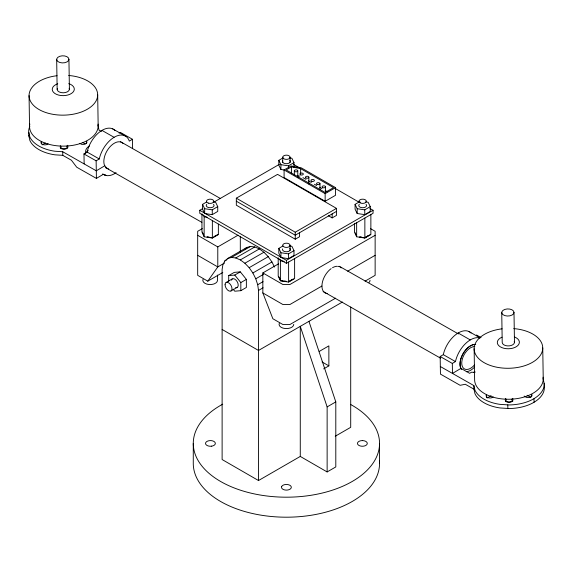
<?xml version="1.0" encoding="UTF-8"?>
<svg xmlns="http://www.w3.org/2000/svg" width="573" height="573" viewBox="0 0 573 573"><rect width="100%" height="100%" fill="white"/><g stroke="black" fill="none" stroke-linecap="round" stroke-linejoin="round"><path stroke-width="0.86" d="M274.481 267.054L271.939 261.968L268.221 256.675L263.945 252.227L259.376 248.911L254.799 246.949L250.523 246.454L246.805 247.464L227.746 258.466L224.838 260.916L222.918 264.647L222.116 269.425L222.116 459.532L258.509 480.539L300.273 456.43L327.133 471.937L335.799 466.931L335.799 401.895L308.94 321.353M202.326 228.62L197.678 231.299L197.678 275.327L207.777 281.157L217.783 266.925L224.537 263.021M473.9 372.386L474.888 371.361M245.065 248.933L246.805 247.464M116.09 172.659C112.552 175.281 107.287 177.086 103.333 174.299L96.414 178.404L76.725 167.216L71.446 160.254L62.794 155.333L54.922 154.825A35.29 20.492 -0.9 0 1 29.925 140.621L28.707 135.328M42.18 144.84L45.26 143.014M48.103 143.751L46.563 144.661A3.982 2.313 -0.9 0 1 42.23 144.21A3.982 2.313 -0.9 0 1 41.356 141.703L41.392 143.859M122.916 143.35A14.948 8.667 -60.4 0 0 109.751 147.075A14.948 8.667 -60.4 0 0 104.243 164.652L104.773 165.776L96.293 170.811L62.736 151.745L54.865 151.229A35.29 20.492 -0.9 0 1 29.868 137.026L28.65 131.74A35.29 20.492 -0.9 0 1 29.839 126.418M487.243 397.963L491.09 395.678M493.167 396.874L491.627 397.784A3.982 2.313 -0.9 0 1 487.294 397.333A3.982 2.313 -0.9 0 1 486.42 394.826L486.463 397.698M114.872 130.4A22.304 12.935 -60.4 0 0 99.458 132.105A22.304 12.935 -60.4 0 0 87.117 152.06L83.98 153.908L84.145 163.907M89.56 145.886A13.573 7.886 -0.9 0 0 85.606 151.594L85.8 152.841L83.952 153.944L96.135 160.812L99.272 158.965A22.304 12.935 -60.4 0 1 114.091 137.305A22.304 12.935 -60.4 0 1 129.319 141.116L132.463 139.282L132.607 148.428M213.213 201.897L215.634 202.262L217.74 206.617L217.74 211.416L212.261 214.646L204.676 213.521L202.577 209.166L202.577 204.36L206.681 201.94M284.609 170.052L280.913 169.501L278.815 165.146L278.815 160.347L282.926 157.926M202.577 204.36L204.676 208.715L212.261 209.84L217.74 206.617M278.815 160.347L280.913 164.702L288.498 165.826L293.978 162.596L291.872 158.241L289.451 157.883M214.997 236.04L216.365 235.238M289.465 245.924L291.886 246.283L293.992 250.637L293.992 255.443L288.513 258.667L280.928 257.542L278.829 253.187L278.829 248.388L282.933 245.967M365.717 201.897L368.138 202.262L370.244 206.617L370.244 211.416L364.765 214.646L357.18 213.521L355.081 209.166L355.081 204.36L359.873 201.538M278.829 248.388L280.928 252.743L288.513 253.868L293.992 250.637M355.081 204.36L357.18 208.715L364.765 209.84L370.244 206.617M289.193 281.279L292.617 279.259M365.445 237.251L368.188 235.639M543.075 378.76L544.121 383.316L544.35 387.642A35.29 20.499 -0.9 0 1 509.125 408.542L499.985 407.947A35.29 20.499 -0.9 0 1 474.988 393.737L473.943 389.182L465.283 384.261L460.14 385.307L440.444 374.112L440.171 356.513L443.301 354.673A22.304 12.935 -60.4 0 1 455.642 334.718A22.304 12.935 -60.4 0 1 471.063 333.013M440.171 356.513L452.319 363.425L455.456 361.577A22.304 12.935 -60.4 0 1 479.658 337.912M119.055 133.115L120.309 132.377L132.463 139.282M369.965 208.5L373.059 210.291L373.059 213.292L286.407 263.322L199.755 213.292L199.755 210.291L202.849 208.5M213.686 202.248L279.445 164.286M284.093 169.937L291.027 165.934L301.427 167.932L335.542 187.636L335.542 195.278L325.149 201.281L284.093 177.58L284.093 169.937L325.149 193.638L335.542 187.636M299.579 232.702L299.579 236.706L295.245 239.206L236.327 205.184L236.327 198.186L277.568 174.371L336.494 208.386L336.494 215.391L332.161 217.898L328.308 215.67M291.413 166.879L286.12 169.937L325.149 192.471L333.522 187.636L300.653 168.655L291.413 166.879L291.413 173.669M217.948 234.507L212.246 237.802L207.046 237M201.947 213.765L201.947 232.036L204.146 236.771L212.354 238.046L218.363 234.572L218.363 224.129M197.678 235.302L217.783 246.913L238.06 235.202M224.838 260.916L227.123 259.598M227.746 258.466L231.456 257.456L250.523 246.454M231.456 257.456L235.739 257.95L254.799 246.949M235.739 257.95L240.309 259.92L259.376 248.911M207.777 281.157L222.797 272.483M236.327 198.186L295.245 232.201L336.494 208.386M240.309 259.92L244.879 263.229L263.945 252.227M336.494 211.394L295.245 235.202L236.327 201.187M228.706 281.25L228.706 275.592L234.25 272.39L240.309 271.853L246.369 279.388L246.369 287.467L240.825 290.669L234.765 291.213L233.111 289.157M228.706 275.592L234.765 275.054L240.309 271.853M244.879 263.229L249.162 267.677L268.221 256.675M226.077 282.489L232.251 278.922M249.162 267.677L252.872 272.977L271.939 261.968M240.825 290.669L240.825 282.589L246.369 279.388M230.976 290.977L237.15 287.41M335.606 298.153L289.874 324.554L282.94 324.554L272.848 318.724L262.842 292.939L262.842 272.927L278.607 263.816M199.755 210.291L286.407 260.321L373.059 210.291M258.509 480.539L258.509 290.432L257.7 284.731L255.78 278.786L263.408 274.381M257.7 284.731L263.043 281.651M258.509 290.432L263.079 287.796M289.215 281.415L293.491 278.944M370.452 234.507L364.75 237.802L359.558 237M278.199 257.786L278.199 276.057L280.398 280.799L288.606 282.066L294.615 278.6L294.615 258.588M354.451 223.334L354.451 232.036L356.65 236.771L364.858 238.046L370.867 234.572L370.867 214.56M375.136 235.302L289.874 284.53L282.94 284.53L262.842 272.927M321.933 286.034L289.874 304.542L282.94 304.542L262.842 292.939M347.661 271.179L375.136 255.314M365.065 281.142L375.136 275.327L375.136 231.299L370.502 228.627M342.418 302.021L258.509 350.468L222.116 329.454M319.211 351.442L328.866 345.863L328.866 365.875L323.666 368.876M327.133 471.937L327.133 406.902L335.799 401.895M335.234 436.246L350.705 427.315L350.705 307.042M360.002 236.95L361.735 237.208M207.498 236.95L209.231 237.208M280.928 280.555L282.231 280.749M284.616 281.099L286.35 281.357M203.343 215.033L204.146 216.759L207.139 217.224M279.595 259.06L280.398 260.787L284.258 261.381M280.698 280.62L285.898 281.429M297.294 175.653L299.815 176.14M105.611 167.595L108.691 169.021M476.492 334.99L481.048 337.583M112.623 128.846L125.967 136.417M468.814 331.459L480.203 337.934M101.944 130.393L114.099 137.298M458.128 333.006L470.283 339.918M120.416 141.653L220.39 198.494M339.331 266.287L458.436 333.944M101.349 131.489L99.057 130.186L98.012 125.63M82.784 142.584L85.098 143.902M527.074 395.27L530.935 397.461M79.855 143.386L81.395 144.26A3.982 2.313 -0.9 0 0 85.728 143.708A3.982 2.313 -0.9 0 0 86.587 141.187L86.616 143.336M524.145 396.072L526.458 397.39A3.982 2.313 -0.9 0 0 530.791 396.838A3.982 2.313 -0.9 0 0 531.651 394.31L531.68 396.466M87.117 152.06L99.272 158.965M443.301 354.673L455.456 361.577M460.577 368.174L469.631 373.324L471.5 372.221L473.649 372.314A13.573 7.879 -0.9 0 0 475.089 372.257M105.761 167.717L201.861 222.353M323.129 291.464L440.673 358.24M104.372 174.385L106.578 175.639M102.653 173.913L104.852 175.159M440.322 366.519L473.885 385.593L474.931 390.149A35.29 20.499 -0.9 0 0 499.928 404.359L509.068 404.946A35.29 20.499 -0.9 0 0 544.293 384.046L544.121 383.316M293.369 164.286L300.338 168.304M335.148 188.402L359.908 202.699M302.945 177.623L306.003 179.385M308.295 180.71L311.354 182.479M314.412 184.241L316.704 185.566M319.763 187.335L322.055 188.653M325.113 190.422L327.405 191.747M197.678 255.314L217.783 266.925L217.783 246.913M322.076 361.957L328.866 365.875M107.079 168.426L104.773 165.776M234.765 275.054L240.825 282.589M252.872 272.977L255.78 278.786M355.217 232.846L356.614 235.847M278.958 276.874L280.355 279.875M202.362 232.101L203.752 235.095M327.133 406.902L300.273 326.352L300.273 456.43M542.746 347.954L543.233 378.939M534 398.658L534.057 402.253M513.995 312.407A6.124 3.56 -0.9 0 1 504.813 315.594A6.124 3.56 -0.9 0 1 504.799 309.434A6.124 3.56 -0.9 0 1 513.995 312.407L514.468 342.296M507.8 404.867L507.857 408.456M501.74 312.55L502.213 342.432A6.124 3.56 -0.9 0 0 509.153 345.884A6.124 3.56 -0.9 0 0 514.253 341.372M474.129 348.742L474.616 379.72A34.308 19.926 -0.9 0 0 510.479 399.216A34.308 19.926 -0.9 0 0 543.097 377.206M473.885 385.593L473.943 389.182M452.319 363.425L452.477 373.424L460.957 368.389L460.427 367.264A14.948 8.667 -60.4 0 1 463.994 352.223A14.948 8.667 -60.4 0 1 475.676 344.402M97.682 94.832L98.169 125.809M96.135 160.812L96.414 178.404M68.932 59.284A6.124 3.56 -0.9 0 1 59.75 62.471A6.124 3.56 -0.9 0 1 59.735 56.312A6.124 3.56 -0.9 0 1 68.932 59.284L69.405 89.173M62.736 151.745L62.794 155.333M56.677 59.427L57.15 89.309M29.058 95.619L29.552 126.597M28.822 132.47L28.879 136.059M512.72 398.407L512.778 401.186M505.422 401.272L505.415 398.829A3.982 2.313 -0.9 0 1 505.787 398.428M505.372 398.493L505.379 400.935A3.982 2.313 -0.9 0 0 509.06 402.318A3.982 2.313 -0.9 0 0 512.728 400.849M67.707 145.628L67.714 148.063M67.657 145.284L67.664 147.727A3.982 2.313 -0.9 0 1 63.997 149.195A3.982 2.313 -0.9 0 1 60.315 147.813M60.351 145.707L60.358 148.149M379.541 443.423L379.541 463.435M364.858 218.034L364.858 238.046M364.765 209.84L364.765 214.646M357.18 208.715L357.18 213.521M356.65 222.854L356.65 236.771M332.161 213.894L332.161 217.898M325.507 186.848L325.507 191.948M325.149 193.638L325.149 201.281M319.956 183.647L319.956 189.591M308.868 177.243L308.868 184.04M300.653 168.655L300.653 173.748M297.774 170.84A1.719 0.988 0 0 1 295.202 171.699A1.719 0.988 0 0 1 295.202 169.98A1.719 0.988 0 0 1 297.774 170.84L297.774 177.637M295.245 232.201L295.245 239.206M294.343 170.84L294.343 175.087M293.978 162.596L293.978 167.402M290.081 157.26A3.674 2.12 0 0 1 284.573 159.101A3.674 2.12 0 0 1 284.573 155.426A3.674 2.12 0 0 1 290.081 157.26L290.081 162.41M290.081 245.308A3.674 2.12 0 0 1 284.573 247.149A3.674 2.12 0 0 1 284.573 243.468A3.674 2.12 0 0 1 290.081 245.308L290.081 250.458M288.606 262.054L288.606 282.066M288.498 165.826L288.498 168.226M288.513 253.868L288.513 258.667M286.407 260.321L286.407 263.322M282.733 157.26L282.733 162.41M280.913 164.702L280.913 169.501M280.928 252.743L280.928 257.542M280.398 260.787L280.398 280.799M240.309 236.513L240.309 252.177M217.511 275.076L217.511 280.333A7.356 4.247 0 0 1 209.195 284.537A7.356 4.247 0 0 1 203.057 279.23M212.354 220.641L212.354 238.046M212.261 209.84L212.261 214.646M204.676 208.715L204.676 213.521M204.146 216.759L204.146 236.771M193.273 443.423L193.273 463.435A93.134 53.769 0 0 0 288.677 517.183A93.134 53.769 0 0 0 379.433 460.807M366.054 204.353A3.918 2.263 0 0 1 362.659 207.748A3.918 2.263 0 0 1 359.264 204.353M289.802 248.381A3.918 2.263 0 0 1 286.923 251.755A3.918 2.263 0 0 1 282.618 248.926M213.55 204.353A3.918 2.263 0 0 1 210.155 207.748A3.918 2.263 0 0 1 206.76 204.353M289.795 160.34A3.918 2.263 0 0 1 286.908 163.713A3.918 2.263 0 0 1 282.611 160.884M293.763 324.354A7.356 4.247 0 0 1 285.447 328.565A7.356 4.247 0 0 1 279.309 323.258M370.015 280.333A7.356 4.247 0 0 1 369.026 282.453M231.413 280.161A4.899 2.829 60 0 1 237.215 281.715A4.899 2.829 60 0 1 235.661 287.517M339.982 266.982A14.948 8.631 -60 0 1 341.164 267.928M327.219 293.555A14.948 8.631 -60 0 1 322.141 283.535A14.948 8.631 -60 0 1 331.13 268.622M332.505 267.72A14.948 8.631 -60 0 1 336.974 266.287M337.791 266.309A14.948 8.631 -60 0 1 339.302 266.653M474.616 364.843A12.499 7.248 -60.4 0 1 461.745 362.931A12.499 7.248 -60.4 0 1 474.838 346.601M474.53 367.157A14.948 8.674 -60.4 0 1 466.286 371.712M461.53 369.542A14.948 8.674 -60.4 0 1 462.97 353.856A14.948 8.674 -60.4 0 1 475.676 344.366M513.745 328.608A34.308 19.926 -0.9 0 1 537.402 358.727A34.308 19.926 -0.9 0 1 480.031 359.823A34.308 19.926 -0.9 0 1 502.113 328.83M514.647 337.046A11.03 6.403 -0.9 0 1 516.595 346.529A11.03 6.403 -0.9 0 1 500.114 346.715A11.03 6.403 -0.9 0 1 502.005 337.189M511.854 399.166A3.187 1.848 -0.9 0 1 509.103 401.974A3.187 1.848 -0.9 0 1 506.339 399.231M512.398 398.35A3.982 2.313 -0.9 0 1 512.771 398.744M98.033 124.083A34.308 19.926 -0.9 0 1 63.166 146.136A34.308 19.926 -0.9 0 1 29.832 123.997M68.681 75.486A34.308 19.926 -0.9 0 1 92.339 105.597A34.308 19.926 -0.9 0 1 34.967 106.7A34.308 19.926 -0.9 0 1 57.049 75.708M68.774 83.629A11.03 6.403 -0.9 0 1 71.74 93.263A11.03 6.403 -0.9 0 1 54.843 93.456A11.03 6.403 -0.9 0 1 57.744 83.758M69.19 88.249A6.124 3.56 -0.9 0 1 63.288 92.797A6.124 3.56 -0.9 0 1 57.357 88.385M66.79 146.043A3.187 1.848 -0.9 0 1 64.455 148.83A3.187 1.848 -0.9 0 1 60.953 146.559M86.287 152.704A13.573 7.879 -0.9 0 1 88.213 150.448M350.826 404.588A93.134 53.769 0 0 1 352.502 481.306A93.134 53.769 0 0 1 219.609 480.89A93.134 53.769 0 0 1 222.725 404.187M281.672 486.556L281.508 487.286A4.899 2.829 0 0 0 286.407 490.116A4.899 2.829 0 0 0 291.313 487.286L291.141 486.556A4.899 2.829 0 0 0 286.407 484.457A4.899 2.829 0 0 0 281.672 486.556M211.702 446.152L210.434 446.252A4.899 2.829 0 0 1 205.528 443.423A4.899 2.829 0 0 1 210.434 440.594L211.702 440.687A4.899 2.829 0 0 1 215.333 443.423A4.899 2.829 0 0 1 211.702 446.152M362.387 440.594L361.119 440.687A4.899 2.829 0 0 0 357.48 443.423A4.899 2.829 0 0 0 361.119 446.152L362.387 446.252A4.899 2.829 0 0 0 367.286 443.423A4.899 2.829 0 0 0 362.387 440.594M225.06 284.731A4.899 2.829 60 0 0 230.26 291.199A4.899 2.829 60 0 0 230.26 284.265A4.899 2.829 60 0 0 225.06 284.731M360.059 202.785A3.674 2.12 0 0 0 366.211 201.832A3.674 2.12 0 0 0 361.706 199.232A3.674 2.12 0 0 0 360.059 202.785M208.314 203.121A3.674 2.12 0 0 0 213.829 201.288A3.674 2.12 0 0 0 208.314 199.447A3.674 2.12 0 0 0 208.314 203.121M322.578 187.55A1.719 0.988 0 0 0 325.45 187.106A1.719 0.988 0 0 0 323.344 185.896A1.719 0.988 0 0 0 322.578 187.55M317.034 184.348A1.719 0.988 0 0 0 319.899 183.904A1.719 0.988 0 0 0 317.8 182.694A1.719 0.988 0 0 0 317.034 184.348M305.939 177.945A1.719 0.988 0 0 0 308.811 177.501A1.719 0.988 0 0 0 306.705 176.291A1.719 0.988 0 0 0 305.939 177.945M311.841 181.304A1.719 0.988 0 0 0 314.412 180.445A1.719 0.988 0 0 0 311.841 179.585A1.719 0.988 0 0 0 311.841 181.304M300.746 174.901A1.719 0.988 0 0 0 303.325 174.042A1.719 0.988 0 0 0 300.746 173.182A1.719 0.988 0 0 0 300.746 174.901"/></g></svg>
